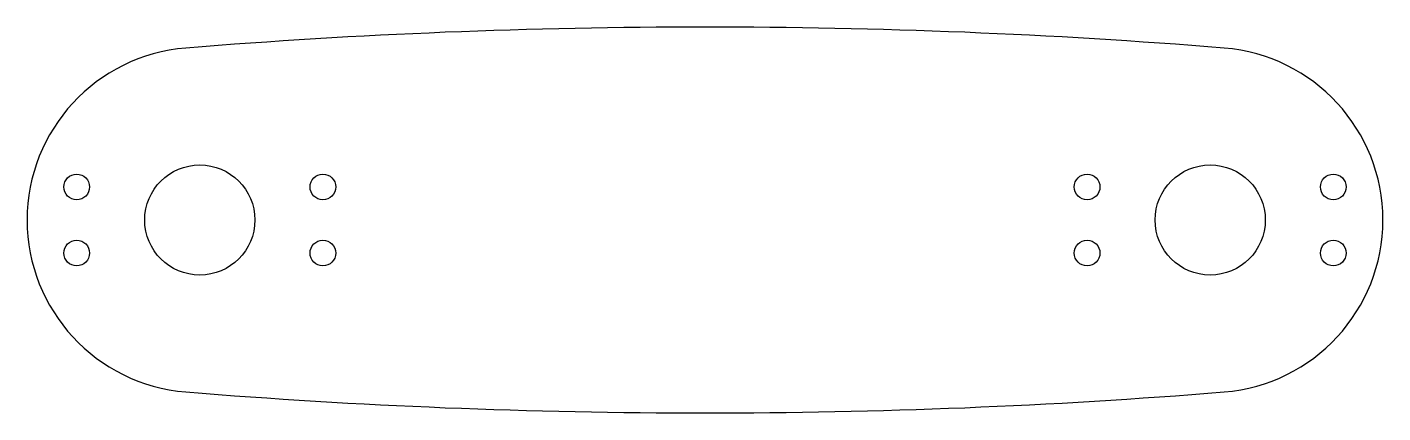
# Model space of a CAD drawing. Header units: millimetres. Extents: x 0 to 73.8, y 0 to 21.
import ezdxf

# ---------------------------------------------------------------- set-up
doc = ezdxf.new("R2010")
doc.units = ezdxf.units.MM
doc.layers.add('CORTE', color=7, linetype='Continuous')

msp = doc.modelspace()

# ---------------------------------------------------------------- linework, layer by layer
at = {"layer": 'CORTE'}
for centre, radius in [((9.4, 10.512), 3), ((64.4, 10.512), 3), ((2.7, 12.312), 0.7), ((16.1, 12.312), 0.7), ((57.7, 12.312), 0.7), ((71.1, 12.312), 0.7), ((2.7, 8.712), 0.7), ((16.1, 8.712), 0.7), ((57.7, 8.712), 0.7), ((71.1, 8.712), 0.7)]:
    msp.add_circle(centre, radius, dxfattribs=at)
for centre, radius, start, end in [((36.9, -328.976), 350, 85.36891, 94.63109), ((9.4, 10.512), 9.4, 94.63109, 265.36891), ((64.4, 10.512), 9.4, 274.63109, 85.36891), ((36.9, 350), 350, 265.36891, 274.63109)]:
    msp.add_arc(centre, radius, start, end, dxfattribs=at)

doc.saveas('drawing.dxf')
